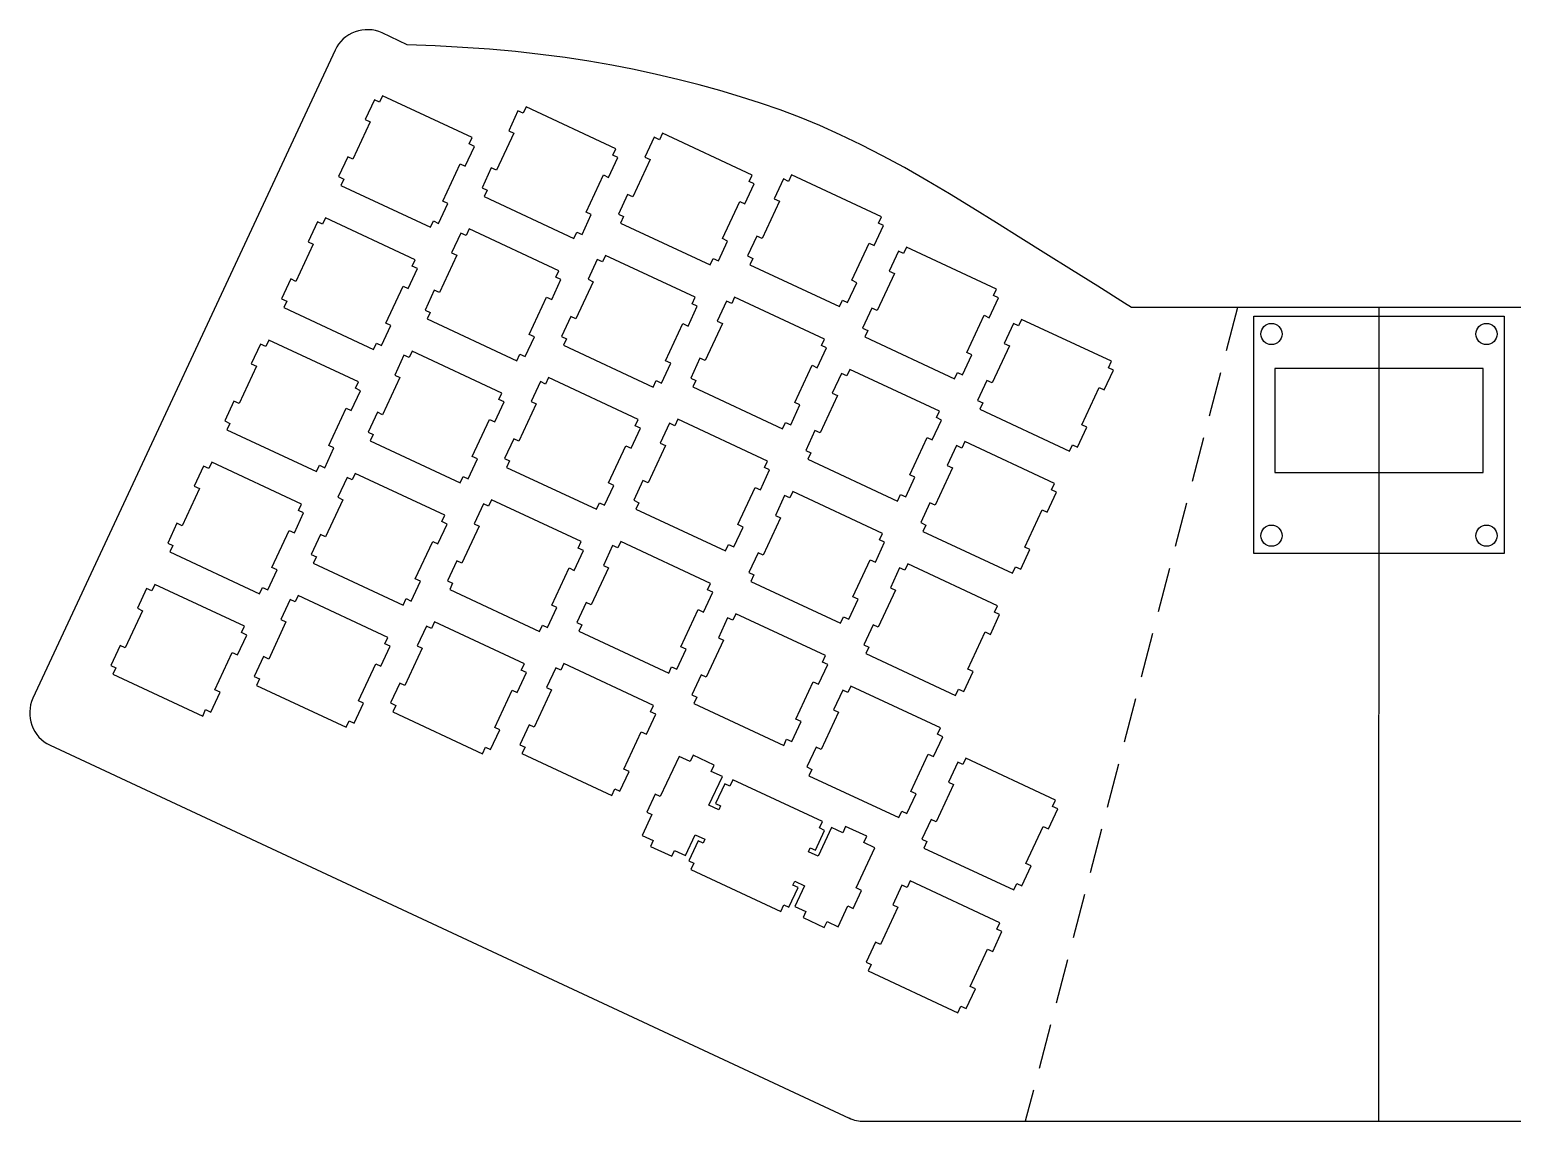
# Model space of a CAD drawing. Extents: x 17 to 415, y -2 to 154.
# Drawn here: x 16.7 to 226.4, y -1.9 to 152.4 of the extents above; entities that cross this region are included whole.
import ezdxf

# ---------------------------------------------------------------- set-up
doc = ezdxf.new("R2010")
doc.units = 0
doc.linetypes.add('DASHED2', pattern=[9.525, 6.35, -3.175])
doc.layers.add('SWITCHPLATE', color=7, linetype='CONTINUOUS')

msp = doc.modelspace()

# ---------------------------------------------------------------- linework, layer by layer
at = {"layer": 'SWITCHPLATE', "color": 253}
for p, q in [((70.11, 150.27), (66.57, 151.93)), ((59.92, 149.51), (17.21, 57.92)), ((74.05, 150.12), (70.11, 150.27)), ((77.94, 149.9), (74.05, 150.12)), ((81.73, 149.63), (77.94, 149.9)), ((85.41, 149.3), (81.73, 149.63)), ((88.98, 148.9), (85.41, 149.3)), ((92.44, 148.45), (88.98, 148.9)), ((95.8, 147.94), (92.44, 148.45)), ((99.05, 147.37), (95.8, 147.94)), ((102.22, 146.75), (99.05, 147.37)), ((105.34, 146.08), (102.22, 146.75)), ((108.39, 145.36), (105.34, 146.08)), ((111.39, 144.59), (108.39, 145.36)), ((66.63, 143.07), (66.21, 142.16)), ((79.32, 137.15), (66.63, 143.07)), ((114.33, 143.78), (111.39, 144.59)), ((117.22, 142.92), (114.33, 143.78)), ((120.05, 142.01), (117.22, 142.92)), ((65.48, 142.5), (64.17, 139.69)), ((66.21, 142.16), (65.48, 142.5)), ((85.76, 140.93), (84.46, 138.12)), ((86.49, 140.59), (85.76, 140.93)), ((86.91, 141.49), (86.49, 140.59)), ((99.6, 135.58), (86.91, 141.49)), ((122.82, 141.05), (120.05, 142.01)), ((125.59, 140.01), (122.82, 141.05)), ((64.9, 139.35), (62.45, 134.1)), ((64.17, 139.69), (64.9, 139.35)), ((128.43, 138.84), (125.59, 140.01)), ((131.33, 137.55), (128.43, 138.84)), ((78.89, 136.25), (79.32, 137.15)), ((85.18, 137.78), (82.73, 132.52)), ((84.46, 138.12), (85.18, 137.78)), ((105.04, 137.19), (103.73, 134.38)), ((105.77, 136.85), (105.04, 137.19)), ((106.19, 137.76), (105.77, 136.85)), ((118.88, 131.84), (106.19, 137.76)), ((134.29, 136.12), (131.33, 137.55)), ((61.72, 134.44), (60.41, 131.63)), ((62.45, 134.1), (61.72, 134.44)), ((78.31, 133.1), (79.62, 135.91)), ((79.62, 135.91), (78.89, 136.25)), ((98.59, 131.52), (99.9, 134.33)), ((99.18, 134.67), (99.6, 135.58)), ((99.9, 134.33), (99.18, 134.67)), ((103.73, 134.38), (104.46, 134.04)), ((137.32, 134.58), (134.29, 136.12)), ((140.41, 132.9), (137.32, 134.58)), ((75.13, 128.18), (77.58, 133.44)), ((77.58, 133.44), (78.31, 133.1)), ((82, 132.86), (80.69, 130.05)), ((82.73, 132.52), (82, 132.86)), ((104.46, 134.04), (102.01, 128.79)), ((143.56, 131.1), (140.41, 132.9)), ((60.41, 131.63), (61.14, 131.29)), ((61.14, 131.29), (60.71, 130.38)), ((60.71, 130.38), (73.4, 124.47)), ((80.69, 130.05), (81.42, 129.71)), ((95.42, 126.61), (97.87, 131.86)), ((97.87, 131.86), (98.59, 131.52)), ((117.87, 127.79), (119.18, 130.6)), ((118.46, 130.94), (118.88, 131.84)), ((119.18, 130.6), (118.46, 130.94)), ((123.31, 131.3), (122, 128.49)), ((124.04, 130.96), (123.31, 131.3)), ((124.46, 131.87), (124.04, 130.96)), ((137.15, 125.95), (124.46, 131.87)), ((146.77, 129.18), (143.56, 131.1)), ((75.86, 127.84), (75.13, 128.18)), ((81.42, 129.71), (81, 128.81)), ((81, 128.81), (93.68, 122.89)), ((101.28, 129.12), (99.97, 126.31)), ((102.01, 128.79), (101.28, 129.12)), ((114.7, 122.87), (117.15, 128.13)), ((117.15, 128.13), (117.87, 127.79)), ((122.73, 128.15), (120.28, 122.89)), ((122, 128.49), (122.73, 128.15)), ((150.06, 127.16), (146.77, 129.18)), ((58.58, 125.81), (58.15, 124.9)), ((71.26, 119.89), (58.58, 125.81)), ((74.55, 125.03), (75.86, 127.84)), ((94.83, 123.46), (96.14, 126.27)), ((96.14, 126.27), (95.42, 126.61)), ((99.97, 126.31), (100.7, 125.98)), ((100.7, 125.98), (100.27, 125.07)), ((136.73, 125.04), (137.15, 125.95)), ((153.43, 125.08), (150.06, 127.16)), ((57.43, 125.24), (56.12, 122.43)), ((58.15, 124.9), (57.43, 125.24)), ((73.4, 124.47), (73.82, 125.37)), ((73.82, 125.37), (74.55, 125.03)), ((78.86, 124.23), (78.44, 123.32)), ((91.55, 118.31), (78.86, 124.23)), ((93.68, 122.89), (94.11, 123.8)), ((94.11, 123.8), (94.83, 123.46)), ((100.27, 125.07), (112.96, 119.16)), ((136.14, 121.9), (137.45, 124.71)), ((137.45, 124.71), (136.73, 125.04)), ((156.89, 122.94), (153.43, 125.08)), ((56.84, 122.09), (54.39, 116.83)), ((56.12, 122.43), (56.84, 122.09)), ((77.72, 123.66), (76.4, 120.85)), ((78.44, 123.32), (77.72, 123.66)), ((114.11, 119.72), (115.42, 122.53)), ((115.42, 122.53), (114.7, 122.87)), ((119.55, 123.23), (118.24, 120.42)), ((120.28, 122.89), (119.55, 123.23)), ((132.97, 116.98), (135.42, 122.23)), ((135.42, 122.23), (136.14, 121.9)), ((140.72, 121.66), (140.3, 120.75)), ((153.41, 115.74), (140.72, 121.66)), ((160.42, 120.73), (156.89, 122.94)), ((70.84, 118.98), (71.26, 119.89)), ((77.13, 120.51), (74.68, 115.26)), ((76.4, 120.85), (77.13, 120.51)), ((96.99, 119.92), (95.68, 117.12)), ((97.72, 119.59), (96.99, 119.92)), ((98.14, 120.49), (97.72, 119.59)), ((110.83, 114.58), (98.14, 120.49)), ((112.96, 119.16), (113.38, 120.06)), ((113.38, 120.06), (114.11, 119.72)), ((118.24, 120.42), (118.97, 120.08)), ((118.97, 120.08), (118.55, 119.18)), ((139.57, 121.09), (138.26, 118.28)), ((140.3, 120.75), (139.57, 121.09)), ((164.04, 118.47), (160.42, 120.73)), ((70.26, 115.83), (71.57, 118.64)), ((71.57, 118.64), (70.84, 118.98)), ((91.13, 117.41), (91.55, 118.31)), ((91.85, 117.07), (91.13, 117.41)), ((118.55, 119.18), (131.23, 113.26)), ((138.99, 117.94), (136.54, 112.69)), ((138.26, 118.28), (138.99, 117.94)), ((167.75, 116.14), (164.04, 118.47)), ((53.67, 117.17), (52.36, 114.36)), ((54.39, 116.83), (53.67, 117.17)), ((67.08, 110.92), (69.53, 116.17)), ((69.53, 116.17), (70.26, 115.83)), ((73.95, 115.59), (72.64, 112.78)), ((74.68, 115.26), (73.95, 115.59)), ((90.54, 114.26), (91.85, 117.07)), ((96.41, 116.78), (93.96, 111.52)), ((95.68, 117.12), (96.41, 116.78)), ((132.38, 113.83), (133.69, 116.64)), ((133.69, 116.64), (132.97, 116.98)), ((152.99, 114.83), (153.41, 115.74)), ((171.53, 113.75), (167.75, 116.14)), ((52.36, 114.36), (53.08, 114.02)), ((53.08, 114.02), (52.66, 113.12)), ((87.37, 109.34), (89.82, 114.6)), ((89.82, 114.6), (90.54, 114.26)), ((109.82, 110.52), (111.13, 113.33)), ((110.41, 113.67), (110.83, 114.58)), ((111.13, 113.33), (110.41, 113.67)), ((115.26, 114.03), (113.95, 111.22)), ((115.99, 113.69), (115.26, 114.03)), ((116.41, 114.6), (115.99, 113.69)), ((129.1, 108.68), (116.41, 114.6)), ((131.23, 113.26), (131.66, 114.17)), ((131.66, 114.17), (132.38, 113.83)), ((152.4, 111.69), (153.71, 114.5)), ((153.71, 114.5), (152.99, 114.83)), ((172.51, 113.14), (171.53, 113.75)), ((52.66, 113.12), (65.35, 107.2)), ((72.64, 112.78), (73.37, 112.45)), ((73.37, 112.45), (72.95, 111.54)), ((72.95, 111.54), (85.63, 105.62)), ((93.23, 111.86), (91.92, 109.05)), ((93.96, 111.52), (93.23, 111.86)), ((113.95, 111.22), (114.68, 110.89)), ((135.81, 113.02), (134.5, 110.21)), ((136.54, 112.69), (135.81, 113.02)), ((149.23, 106.77), (151.68, 112.03)), ((151.68, 112.03), (152.4, 111.69)), ((156.98, 111.45), (156.56, 110.54)), ((169.67, 105.53), (156.98, 111.45)), ((242.51, 113.14), (172.51, 113.14)), ((66.5, 107.77), (67.81, 110.58)), ((67.81, 110.58), (67.08, 110.92)), ((86.78, 106.19), (88.09, 109)), ((88.09, 109), (87.37, 109.34)), ((91.92, 109.05), (92.65, 108.71)), ((106.64, 105.61), (109.1, 110.86)), ((109.1, 110.86), (109.82, 110.52)), ((114.68, 110.89), (112.23, 105.63)), ((134.5, 110.21), (135.23, 109.88)), ((135.23, 109.88), (134.81, 108.97)), ((155.83, 110.88), (154.52, 108.07)), ((156.56, 110.54), (155.83, 110.88)), ((49.38, 107.97), (48.07, 105.16)), ((50.11, 107.63), (49.38, 107.97)), ((50.53, 108.54), (50.11, 107.63)), ((63.21, 102.62), (50.53, 108.54)), ((65.35, 107.2), (65.77, 108.11)), ((65.77, 108.11), (66.5, 107.77)), ((70.81, 106.96), (70.39, 106.06)), ((83.5, 101.05), (70.81, 106.96)), ((92.65, 108.71), (92.22, 107.81)), ((92.22, 107.81), (104.91, 101.89)), ((128.09, 104.63), (129.4, 107.44)), ((128.68, 107.78), (129.1, 108.68)), ((129.4, 107.44), (128.68, 107.78)), ((134.81, 108.97), (147.49, 103.05)), ((155.25, 107.73), (152.8, 102.48)), ((154.52, 108.07), (155.25, 107.73)), ((48.79, 104.83), (46.34, 99.57)), ((48.07, 105.16), (48.79, 104.83)), ((69.66, 106.4), (68.35, 103.59)), ((70.39, 106.06), (69.66, 106.4)), ((85.63, 105.62), (86.06, 106.53)), ((86.06, 106.53), (86.78, 106.19)), ((106.06, 102.46), (107.37, 105.27)), ((107.37, 105.27), (106.64, 105.61)), ((111.5, 105.97), (110.19, 103.16)), ((112.23, 105.63), (111.5, 105.97)), ((124.92, 99.71), (127.37, 104.97)), ((127.37, 104.97), (128.09, 104.63)), ((148.64, 103.62), (149.95, 106.43)), ((149.95, 106.43), (149.23, 106.77)), ((169.25, 104.63), (169.67, 105.53)), ((69.08, 103.25), (66.63, 97.99)), ((68.35, 103.59), (69.08, 103.25)), ((90.09, 103.23), (89.67, 102.32)), ((102.78, 97.31), (90.09, 103.23)), ((104.91, 101.89), (105.33, 102.8)), ((105.33, 102.8), (106.06, 102.46)), ((110.19, 103.16), (110.92, 102.82)), ((110.92, 102.82), (110.49, 101.91)), ((131.52, 103.82), (130.21, 101.01)), ((132.25, 103.49), (131.52, 103.82)), ((132.67, 104.39), (132.25, 103.49)), ((145.36, 98.48), (132.67, 104.39)), ((147.49, 103.05), (147.92, 103.96)), ((147.92, 103.96), (148.64, 103.62)), ((152.07, 102.81), (150.76, 100)), ((152.8, 102.48), (152.07, 102.81)), ((168.66, 101.48), (169.97, 104.29)), ((169.97, 104.29), (169.25, 104.63)), ((62.21, 98.57), (63.52, 101.38)), ((62.79, 101.72), (63.21, 102.62)), ((63.52, 101.38), (62.79, 101.72)), ((83.08, 100.14), (83.5, 101.05)), ((88.94, 102.66), (87.63, 99.85)), ((89.67, 102.32), (88.94, 102.66)), ((110.49, 101.91), (123.18, 96)), ((130.94, 100.68), (128.49, 95.42)), ((130.21, 101.01), (130.94, 100.68)), ((165.49, 96.56), (167.94, 101.81)), ((167.94, 101.81), (168.66, 101.48)), ((45.62, 99.9), (44.31, 97.1)), ((46.34, 99.57), (45.62, 99.9)), ((59.03, 93.65), (61.48, 98.91)), ((61.48, 98.91), (62.21, 98.57)), ((82.49, 96.99), (83.8, 99.8)), ((83.8, 99.8), (83.08, 100.14)), ((88.36, 99.51), (85.91, 94.26)), ((87.63, 99.85), (88.36, 99.51)), ((124.33, 96.56), (125.64, 99.37)), ((125.64, 99.37), (124.92, 99.71)), ((150.76, 100), (151.49, 99.67)), ((151.49, 99.67), (151.06, 98.76)), ((151.06, 98.76), (163.75, 92.84)), ((44.31, 97.1), (45.03, 96.76)), ((45.03, 96.76), (44.61, 95.85)), ((65.9, 98.33), (64.59, 95.52)), ((66.63, 97.99), (65.9, 98.33)), ((79.32, 92.08), (81.77, 97.33)), ((81.77, 97.33), (82.49, 96.99)), ((102.35, 96.41), (102.78, 97.31)), ((107.21, 96.77), (105.9, 93.96)), ((107.94, 96.43), (107.21, 96.77)), ((108.36, 97.34), (107.94, 96.43)), ((121.05, 91.42), (108.36, 97.34)), ((123.18, 96), (123.61, 96.9)), ((123.61, 96.9), (124.33, 96.56)), ((144.35, 94.42), (145.66, 97.23)), ((144.94, 97.57), (145.36, 98.48)), ((145.66, 97.23), (144.94, 97.57)), ((166.21, 96.22), (165.49, 96.56)), ((44.61, 95.85), (57.3, 89.94)), ((64.59, 95.52), (65.32, 95.18)), ((65.32, 95.18), (64.89, 94.28)), ((85.18, 94.59), (83.87, 91.79)), ((85.91, 94.26), (85.18, 94.59)), ((101.77, 93.26), (103.08, 96.07)), ((103.08, 96.07), (102.35, 96.41)), ((127.76, 95.76), (126.45, 92.95)), ((128.49, 95.42), (127.76, 95.76)), ((141.18, 89.5), (143.63, 94.76)), ((143.63, 94.76), (144.35, 94.42)), ((164.9, 93.41), (166.21, 96.22)), ((58.45, 90.5), (59.76, 93.31)), ((59.76, 93.31), (59.03, 93.65)), ((64.89, 94.28), (77.58, 88.36)), ((98.59, 88.34), (101.04, 93.6)), ((101.04, 93.6), (101.77, 93.26)), ((106.63, 93.62), (104.18, 88.36)), ((105.9, 93.96), (106.63, 93.62)), ((126.45, 92.95), (127.18, 92.61)), ((127.18, 92.61), (126.75, 91.7)), ((147.78, 93.62), (146.47, 90.81)), ((148.51, 93.28), (147.78, 93.62)), ((148.93, 94.18), (148.51, 93.28)), ((161.62, 88.27), (148.93, 94.18)), ((163.75, 92.84), (164.17, 93.75)), ((164.17, 93.75), (164.9, 93.41)), ((41.33, 90.71), (40.02, 87.9)), ((42.05, 90.37), (41.33, 90.71)), ((42.48, 91.27), (42.05, 90.37)), ((55.17, 85.36), (42.48, 91.27)), ((57.3, 89.94), (57.72, 90.84)), ((57.72, 90.84), (58.45, 90.5)), ((78.73, 88.93), (80.04, 91.74)), ((80.04, 91.74), (79.32, 92.08)), ((83.87, 91.79), (84.59, 91.45)), ((84.59, 91.45), (84.17, 90.54)), ((84.17, 90.54), (96.86, 84.62)), ((120.04, 87.36), (121.35, 90.18)), ((120.63, 90.51), (121.05, 91.42)), ((121.35, 90.18), (120.63, 90.51)), ((126.75, 91.7), (139.44, 85.79)), ((147.2, 90.47), (144.74, 85.21)), ((146.47, 90.81), (147.2, 90.47)), ((61.61, 89.13), (60.3, 86.32)), ((62.34, 88.79), (61.61, 89.13)), ((62.76, 89.7), (62.34, 88.79)), ((75.45, 83.78), (62.76, 89.7)), ((77.58, 88.36), (78.01, 89.27)), ((78.01, 89.27), (78.73, 88.93)), ((99.32, 88), (98.59, 88.34)), ((103.45, 88.7), (102.14, 85.89)), ((104.18, 88.36), (103.45, 88.7)), ((140.59, 86.36), (141.9, 89.17)), ((141.9, 89.17), (141.18, 89.5)), ((161.19, 87.36), (161.62, 88.27)), ((40.74, 87.56), (38.29, 82.3)), ((40.02, 87.9), (40.74, 87.56)), ((61.03, 85.98), (58.58, 80.73)), ((60.3, 86.32), (61.03, 85.98)), ((82.04, 85.96), (81.62, 85.06)), ((94.73, 80.05), (82.04, 85.96)), ((98.01, 85.19), (99.32, 88)), ((116.87, 82.45), (119.32, 87.7)), ((119.32, 87.7), (120.04, 87.36)), ((123.47, 86.56), (122.16, 83.75)), ((124.2, 86.22), (123.47, 86.56)), ((124.62, 87.13), (124.2, 86.22)), ((137.31, 81.21), (124.62, 87.13)), ((139.44, 85.79), (139.86, 86.69)), ((139.86, 86.69), (140.59, 86.36)), ((160.61, 84.21), (161.92, 87.02)), ((161.92, 87.02), (161.19, 87.36)), ((54.16, 81.3), (55.47, 84.11)), ((54.74, 84.45), (55.17, 85.36)), ((55.47, 84.11), (54.74, 84.45)), ((80.89, 85.4), (79.58, 82.59)), ((81.62, 85.06), (80.89, 85.4)), ((96.86, 84.62), (97.28, 85.53)), ((97.28, 85.53), (98.01, 85.19)), ((102.14, 85.89), (102.87, 85.55)), ((102.87, 85.55), (102.44, 84.65)), ((102.44, 84.65), (115.13, 78.73)), ((144.02, 85.55), (142.71, 82.74)), ((144.74, 85.21), (144.02, 85.55)), ((157.43, 79.29), (159.89, 84.55)), ((159.89, 84.55), (160.61, 84.21)), ((37.57, 82.64), (36.26, 79.83)), ((38.29, 82.3), (37.57, 82.64)), ((74.44, 79.73), (75.75, 82.54)), ((75.03, 82.88), (75.45, 83.78)), ((75.75, 82.54), (75.03, 82.88)), ((80.31, 82.25), (77.85, 76.99)), ((79.58, 82.59), (80.31, 82.25)), ((116.28, 79.3), (117.59, 82.11)), ((117.59, 82.11), (116.87, 82.45)), ((122.89, 83.41), (120.44, 78.15)), ((122.16, 83.75), (122.89, 83.41)), ((142.71, 82.74), (143.44, 82.4)), ((143.44, 82.4), (143.01, 81.5)), ((36.26, 79.83), (36.98, 79.49)), ((50.98, 76.39), (53.43, 81.64)), ((53.43, 81.64), (54.16, 81.3)), ((57.85, 81.06), (56.54, 78.25)), ((58.58, 80.73), (57.85, 81.06)), ((71.26, 74.81), (73.72, 80.07)), ((73.72, 80.07), (74.44, 79.73)), ((94.3, 79.14), (94.73, 80.05)), ((100.31, 80.07), (99.89, 79.16)), ((113, 74.15), (100.31, 80.07)), ((136.3, 77.16), (137.61, 79.97)), ((136.88, 80.31), (137.31, 81.21)), ((137.61, 79.97), (136.88, 80.31)), ((143.01, 81.5), (155.7, 75.58)), ((36.98, 79.49), (36.56, 78.59)), ((36.56, 78.59), (49.25, 72.67)), ((56.54, 78.25), (57.27, 77.92)), ((57.27, 77.92), (56.84, 77.01)), ((93.72, 75.99), (95.03, 78.8)), ((95.03, 78.8), (94.3, 79.14)), ((99.16, 79.5), (97.85, 76.69)), ((99.89, 79.16), (99.16, 79.5)), ((115.13, 78.73), (115.56, 79.64)), ((115.56, 79.64), (116.28, 79.3)), ((119.71, 78.49), (118.4, 75.68)), ((120.44, 78.15), (119.71, 78.49)), ((156.85, 76.15), (158.16, 78.96)), ((158.16, 78.96), (157.43, 79.29)), ((50.4, 73.24), (51.71, 76.05)), ((51.71, 76.05), (50.98, 76.39)), ((56.84, 77.01), (69.53, 71.09)), ((77.13, 77.33), (75.82, 74.52)), ((77.85, 76.99), (77.13, 77.33)), ((90.54, 71.08), (92.99, 76.33)), ((92.99, 76.33), (93.72, 75.99)), ((98.58, 76.36), (96.13, 71.1)), ((97.85, 76.69), (98.58, 76.36)), ((118.4, 75.68), (119.13, 75.35)), ((133.12, 72.24), (135.58, 77.49)), ((135.58, 77.49), (136.3, 77.16)), ((139.73, 76.35), (138.42, 73.54)), ((140.46, 76.01), (139.73, 76.35)), ((140.88, 76.92), (140.46, 76.01)), ((153.57, 71), (140.88, 76.92)), ((155.7, 75.58), (156.12, 76.48)), ((156.12, 76.48), (156.85, 76.15)), ((33.28, 73.44), (31.97, 70.63)), ((34, 73.1), (33.28, 73.44)), ((34.42, 74.01), (34, 73.1)), ((47.11, 68.09), (34.42, 74.01)), ((49.25, 72.67), (49.67, 73.58)), ((49.67, 73.58), (50.4, 73.24)), ((70.68, 71.66), (71.99, 74.47)), ((71.99, 74.47), (71.26, 74.81)), ((75.82, 74.52), (76.54, 74.18)), ((76.54, 74.18), (76.12, 73.28)), ((112.58, 73.25), (113, 74.15)), ((119.13, 75.35), (118.7, 74.44)), ((118.7, 74.44), (131.39, 68.52)), ((138.42, 73.54), (139.15, 73.2)), ((53.56, 71.86), (52.25, 69.05)), ((54.29, 71.53), (53.56, 71.86)), ((54.71, 72.43), (54.29, 71.53)), ((67.4, 66.52), (54.71, 72.43)), ((69.53, 71.09), (69.95, 72)), ((69.95, 72), (70.68, 71.66)), ((76.12, 73.28), (88.81, 67.36)), ((95.4, 71.44), (94.09, 68.63)), ((96.13, 71.1), (95.4, 71.44)), ((111.99, 70.1), (113.3, 72.91)), ((113.3, 72.91), (112.58, 73.25)), ((132.54, 69.09), (133.85, 71.9)), ((133.85, 71.9), (133.12, 72.24)), ((139.15, 73.2), (136.69, 67.95)), ((32.69, 70.29), (30.24, 65.04)), ((31.97, 70.63), (32.69, 70.29)), ((89.96, 67.93), (91.27, 70.74)), ((91.27, 70.74), (90.54, 71.08)), ((108.81, 65.18), (111.27, 70.44)), ((111.27, 70.44), (111.99, 70.1)), ((115.42, 69.29), (114.11, 66.48)), ((116.15, 68.96), (115.42, 69.29)), ((116.57, 69.86), (116.15, 68.96)), ((129.26, 63.95), (116.57, 69.86)), ((131.39, 68.52), (131.81, 69.43)), ((131.81, 69.43), (132.54, 69.09)), ((152.56, 66.95), (153.87, 69.76)), ((153.14, 70.1), (153.57, 71)), ((153.87, 69.76), (153.14, 70.1)), ((46.69, 67.19), (47.11, 68.09)), ((47.42, 66.85), (46.69, 67.19)), ((52.98, 68.72), (50.53, 63.46)), ((52.25, 69.05), (52.98, 68.72)), ((72.84, 68.13), (71.53, 65.32)), ((73.56, 67.79), (72.84, 68.13)), ((73.99, 68.7), (73.56, 67.79)), ((86.68, 62.78), (73.99, 68.7)), ((88.81, 67.36), (89.23, 68.27)), ((89.23, 68.27), (89.96, 67.93)), ((94.09, 68.63), (94.82, 68.29)), ((94.82, 68.29), (94.39, 67.38)), ((94.39, 67.38), (107.08, 61.47)), ((135.97, 68.28), (134.66, 65.47)), ((136.69, 67.95), (135.97, 68.28)), ((149.38, 62.03), (151.83, 67.29)), ((151.83, 67.29), (152.56, 66.95)), ((29.52, 65.38), (28.21, 62.57)), ((30.24, 65.04), (29.52, 65.38)), ((46.11, 64.04), (47.42, 66.85)), ((66.39, 62.46), (67.7, 65.27)), ((66.97, 65.61), (67.4, 66.52)), ((67.7, 65.27), (66.97, 65.61)), ((72.25, 64.98), (69.8, 59.73)), ((71.53, 65.32), (72.25, 64.98)), ((109.54, 64.84), (108.81, 65.18)), ((114.84, 66.15), (112.39, 60.89)), ((114.11, 66.48), (114.84, 66.15)), ((134.66, 65.47), (135.38, 65.14)), ((135.38, 65.14), (134.96, 64.23)), ((42.93, 59.12), (45.38, 64.38)), ((45.38, 64.38), (46.11, 64.04)), ((49.8, 63.8), (48.49, 60.99)), ((50.53, 63.46), (49.8, 63.8)), ((108.23, 62.04), (109.54, 64.84)), ((128.83, 63.04), (129.26, 63.95)), ((129.56, 62.7), (128.83, 63.04)), ((134.96, 64.23), (147.65, 58.31)), ((28.21, 62.57), (28.93, 62.23)), ((28.93, 62.23), (28.51, 61.32)), ((28.51, 61.32), (41.2, 55.4)), ((48.49, 60.99), (49.22, 60.65)), ((63.21, 57.54), (65.66, 62.8)), ((65.66, 62.8), (66.39, 62.46)), ((85.67, 58.73), (86.98, 61.54)), ((86.25, 61.88), (86.68, 62.78)), ((86.98, 61.54), (86.25, 61.88)), ((91.11, 62.24), (89.8, 59.43)), ((91.84, 61.9), (91.11, 62.24)), ((92.26, 62.81), (91.84, 61.9)), ((104.95, 56.89), (92.26, 62.81)), ((107.08, 61.47), (107.5, 62.37)), ((107.5, 62.37), (108.23, 62.04)), ((111.66, 61.23), (110.35, 58.42)), ((112.39, 60.89), (111.66, 61.23)), ((128.25, 59.89), (129.56, 62.7)), ((148.8, 58.88), (150.11, 61.69)), ((150.11, 61.69), (149.38, 62.03)), ((42.35, 55.97), (43.65, 58.78)), ((43.65, 58.78), (42.93, 59.12)), ((49.22, 60.65), (48.79, 59.74)), ((48.79, 59.74), (61.48, 53.83)), ((69.08, 60.06), (67.77, 57.25)), ((69.8, 59.73), (69.08, 60.06)), ((82.49, 53.81), (84.94, 59.07)), ((84.94, 59.07), (85.67, 58.73)), ((90.53, 59.09), (88.07, 53.83)), ((89.8, 59.43), (90.53, 59.09)), ((125.07, 54.97), (127.52, 60.23)), ((127.52, 60.23), (128.25, 59.89)), ((131.68, 59.08), (130.37, 56.28)), ((132.4, 58.75), (131.68, 59.08)), ((132.83, 59.65), (132.4, 58.75)), ((145.52, 53.74), (132.83, 59.65)), ((147.65, 58.31), (148.07, 59.22)), ((148.07, 59.22), (148.8, 58.88)), ((62.63, 54.4), (63.94, 57.21)), ((63.94, 57.21), (63.21, 57.54)), ((67.77, 57.25), (68.49, 56.92)), ((68.49, 56.92), (68.07, 56.01)), ((104.53, 55.98), (104.95, 56.89)), ((110.35, 58.42), (111.08, 58.08)), ((111.08, 58.08), (110.65, 57.17)), ((110.65, 57.17), (123.34, 51.26)), ((41.2, 55.4), (41.62, 56.31)), ((41.62, 56.31), (42.35, 55.97)), ((61.48, 53.83), (61.9, 54.73)), ((61.9, 54.73), (62.63, 54.4)), ((68.07, 56.01), (80.76, 50.09)), ((103.94, 52.84), (105.25, 55.65)), ((105.25, 55.65), (104.53, 55.98)), ((124.49, 51.83), (125.8, 54.63)), ((125.8, 54.63), (125.07, 54.97)), ((131.1, 55.94), (128.64, 50.68)), ((130.37, 56.28), (131.1, 55.94)), ((81.91, 50.66), (83.22, 53.47)), ((83.22, 53.47), (82.49, 53.81)), ((87.35, 54.17), (86.04, 51.36)), ((88.07, 53.83), (87.35, 54.17)), ((100.76, 47.92), (103.21, 53.17)), ((103.21, 53.17), (103.94, 52.84)), ((144.51, 49.68), (145.82, 52.49)), ((145.09, 52.83), (145.52, 53.74)), ((145.82, 52.49), (145.09, 52.83)), ((19.63, 51.28), (132.59, -1.4)), ((80.76, 50.09), (81.18, 51)), ((81.18, 51), (81.91, 50.66)), ((86.04, 51.36), (86.77, 51.02)), ((86.77, 51.02), (86.34, 50.12)), ((123.34, 51.26), (123.76, 52.16)), ((123.76, 52.16), (124.49, 51.83)), ((127.92, 51.02), (126.61, 48.21)), ((128.64, 50.68), (127.92, 51.02)), ((86.34, 50.12), (99.03, 44.2)), ((108.55, 49.7), (105.9, 44.02)), ((110.11, 48.97), (108.55, 49.7)), ((110.53, 49.86), (110.11, 48.97)), ((113.52, 48.47), (110.53, 49.86)), ((113.1, 47.58), (113.52, 48.47)), ((141.33, 44.76), (143.78, 50.02)), ((143.78, 50.02), (144.51, 49.68)), ((147.94, 48.87), (146.63, 46.07)), ((148.66, 48.54), (147.94, 48.87)), ((149.09, 49.44), (148.66, 48.54)), ((161.77, 43.53), (149.09, 49.44)), ((100.18, 44.77), (101.49, 47.58)), ((101.49, 47.58), (100.76, 47.92)), ((112.78, 42.8), (114.67, 46.85)), ((114.67, 46.85), (113.1, 47.58)), ((116.14, 46.41), (115.72, 45.51)), ((128.83, 40.5), (116.14, 46.41)), ((126.61, 48.21), (127.33, 47.87)), ((127.33, 47.87), (126.91, 46.97)), ((126.91, 46.97), (139.6, 41.05)), ((99.03, 44.2), (99.45, 45.11)), ((99.45, 45.11), (100.18, 44.77)), ((105.15, 44.37), (103.97, 41.83)), ((105.9, 44.02), (105.15, 44.37)), ((115, 45.85), (113.69, 43.04)), ((115.72, 45.51), (115, 45.85)), ((140.75, 41.62), (142.06, 44.43)), ((142.06, 44.43), (141.33, 44.76)), ((147.35, 45.73), (144.9, 40.47)), ((146.63, 46.07), (147.35, 45.73)), ((114.16, 42.15), (112.78, 42.8)), ((113.69, 43.04), (114.41, 42.7)), ((114.41, 42.7), (114.16, 42.15)), ((139.6, 41.05), (140.02, 41.95)), ((140.02, 41.95), (140.75, 41.62)), ((160.77, 39.47), (162.08, 42.28)), ((161.35, 42.62), (161.77, 43.53)), ((162.08, 42.28), (161.35, 42.62)), ((104.71, 41.48), (103.35, 38.55)), ((103.97, 41.83), (104.71, 41.48)), ((128.41, 39.59), (128.83, 40.5)), ((144.18, 40.81), (142.87, 38)), ((144.9, 40.47), (144.18, 40.81)), ((103.35, 38.55), (104.91, 37.83)), ((104.91, 37.83), (104.52, 36.99)), ((109.47, 35.7), (110.83, 38.63)), ((111.23, 37.78), (109.92, 34.97)), ((110.83, 38.63), (112.21, 37.99)), ((111.96, 37.44), (111.23, 37.78)), ((112.21, 37.99), (111.96, 37.44)), ((127.83, 36.44), (129.13, 39.25)), ((130.12, 39.64), (128.23, 35.59)), ((129.13, 39.25), (128.41, 39.59)), ((131.68, 38.91), (130.12, 39.64)), ((132.09, 39.8), (131.68, 38.91)), ((135.09, 38.41), (132.09, 39.8)), ((134.67, 37.52), (135.09, 38.41)), ((142.87, 38), (143.59, 37.66)), ((157.59, 34.55), (160.04, 39.81)), ((160.04, 39.81), (160.77, 39.47)), ((104.52, 36.99), (107.51, 35.6)), ((107.51, 35.6), (107.9, 36.43)), ((107.9, 36.43), (109.47, 35.7)), ((126.85, 36.24), (127.1, 36.78)), ((128.23, 35.59), (126.85, 36.24)), ((127.1, 36.78), (127.83, 36.44)), ((133.59, 31.11), (136.24, 36.79)), ((136.24, 36.79), (134.67, 37.52)), ((143.59, 37.66), (143.17, 36.76)), ((143.17, 36.76), (155.86, 30.84)), ((109.92, 34.97), (110.65, 34.63)), ((110.65, 34.63), (110.23, 33.72)), ((110.23, 33.72), (122.92, 27.81)), ((157.01, 31.41), (158.32, 34.22)), ((158.32, 34.22), (157.59, 34.55)), ((124.65, 31.52), (124.9, 32.07)), ((125.37, 31.19), (124.65, 31.52)), ((124.9, 32.07), (126.28, 31.42)), ((140.06, 31.53), (138.75, 28.72)), ((140.79, 31.19), (140.06, 31.53)), ((141.21, 32.1), (140.79, 31.19)), ((153.9, 26.18), (141.21, 32.1)), ((155.86, 30.84), (156.28, 31.75)), ((156.28, 31.75), (157.01, 31.41)), ((124.06, 28.38), (125.37, 31.19)), ((126.28, 31.42), (124.92, 28.5)), ((133.15, 28.22), (134.33, 30.76)), ((134.33, 30.76), (133.59, 31.11)), ((122.92, 27.81), (123.34, 28.71)), ((123.34, 28.71), (124.06, 28.38)), ((124.92, 28.5), (126.48, 27.77)), ((126.48, 27.77), (126.09, 26.93)), ((131.04, 25.64), (132.4, 28.57)), ((132.4, 28.57), (133.15, 28.22)), ((139.48, 28.38), (137.02, 23.12)), ((138.75, 28.72), (139.48, 28.38)), ((126.09, 26.93), (129.08, 25.54)), ((129.08, 25.54), (129.47, 26.37)), ((129.47, 26.37), (131.04, 25.64)), ((153.47, 25.28), (153.9, 26.18)), ((154.2, 24.94), (153.47, 25.28)), ((136.3, 23.46), (134.99, 20.65)), ((137.02, 23.12), (136.3, 23.46)), ((152.89, 22.13), (154.2, 24.94)), ((149.71, 17.21), (152.16, 22.47)), ((152.16, 22.47), (152.89, 22.13)), ((134.99, 20.65), (135.71, 20.32)), ((135.71, 20.32), (135.29, 19.41)), ((135.29, 19.41), (147.98, 13.49)), ((149.13, 14.06), (150.44, 16.87)), ((150.44, 16.87), (149.71, 17.21)), ((147.98, 13.49), (148.4, 14.4)), ((148.4, 14.4), (149.13, 14.06)), ((134.71, -1.86), (280.28, -1.86))]:
    msp.add_line(p, q, dxfattribs=at)
at = {"layer": 'SWITCHPLATE', "linetype": 'DASHED2'}
msp.add_line((187.51, 113.14), (157.49, -1.86), dxfattribs=at)
at = {"layer": 'SWITCHPLATE'}
for p, q in [((207.49, -1.86), (207.51, 113.14)), ((207.5, 111.89), (207.5, 78.39))]:
    msp.add_line(p, q, dxfattribs=at)
for points in [[(225.2, 78.39), (189.8, 78.39), (189.8, 111.89), (225.2, 111.89)], [(222.21, 104.54), (192.79, 104.54), (192.79, 89.84), (222.21, 89.84)]]:
    msp.add_lwpolyline(points, close=True, dxfattribs=at)
for centre in [(192.3, 109.39), (222.7, 109.39), (192.3, 80.89), (222.7, 80.89)]:
    msp.add_circle(centre, 1.5, dxfattribs=at)
at = {"layer": 'SWITCHPLATE', "color": 253}
for centre, start, end in [((64.45, 147.4), 64.9938, 154.9971), ((21.74, 55.81), 154.9971, 245.0019), ((134.71, 3.14), 245.0019, 270)]:
    msp.add_arc(centre, 5, start, end, dxfattribs=at)

doc.saveas('drawing.dxf')
